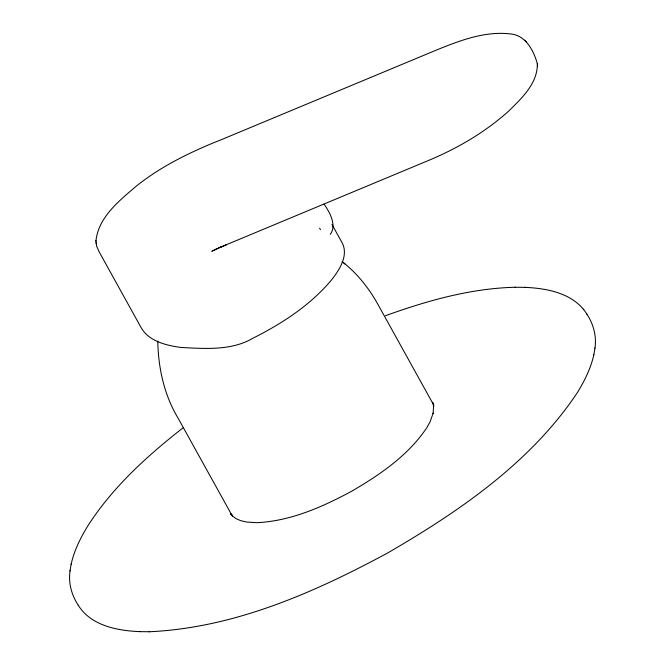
<?xml version="1.0" encoding="UTF-8"?>
<svg xmlns="http://www.w3.org/2000/svg" width="665" height="665" viewBox="0 0 665 665"><rect width="100%" height="100%" fill="white"/><g stroke="black" fill="none" stroke-linecap="round" stroke-linejoin="round"><path stroke-width="1" d="M70.091 570.504C68.187 582.773 71.562 595.308 78.445 605.541M95.935 241.154C98.221 217.33 119.151 200.83 136.109 186.267C161.986 165.527 192.127 151.204 222.8 139.076L436.157 50.174C459.498 40.69 484.577 30.947 510.246 33.898C525.616 35.054 533.629 50.507 537.32 63.657C537.819 83.358 521.584 98.395 508.617 111.138C484.253 133.033 455.434 149.567 425.159 161.861L226.349 244.737M594.942 348.294C596.788 336.141 593.421 323.747 586.547 313.672M71.138 564.327C74.064 550.878 80.249 538.384 87.348 526.68L87.564 526.331C112.277 487.503 146.89 456.157 182.867 427.977M149.193 631.75L149.442 631.75C234.213 627.868 314.071 592.665 387.737 552.923C459.424 511.319 530.919 462.375 577.544 392.358L577.669 392.142C584.751 380.48 590.894 368.044 593.862 354.653M70.008 570.961L71.213 563.87M95.901 240.547L96.6 246.1L99.168 251.877L140.897 327.222C148.727 341.511 166.508 345.476 181.354 347.496C205.227 348.684 231.611 350.821 253.057 338.153C282.068 323.564 310.106 305.368 331.195 280.339C339.499 269.899 349.591 254.545 341.336 241.378L331.985 224.504M593.82 354.927L594.992 348.011M330.322 234.413C336.939 225.152 329.815 212.384 324.138 204.255M221.503 246.499L212.584 250.913M211.628 251.362L216.083 249.25M215.427 249.558L226.474 244.687L220.93 247.064M385.384 315.75C427.071 300.713 470.521 288.377 515.101 287.255L515.508 287.255M524.444 287.355L524.868 287.355C547.42 288.294 574.111 293.39 586.904 314.179M78.229 605.233C90.989 625.798 117.497 630.686 139.833 631.642L140.082 631.65M515.101 287.255L524.868 287.355M139.833 631.642L149.442 631.75M342.093 261.603C357.462 273.473 369.607 288.984 378.809 305.991L432.765 403.331M343.689 262.908L345.334 264.246M232.467 516.032L236.291 518.775L240.722 520.67L246.582 522.025L256.665 522.69C290.397 521.152 322.168 507.137 351.486 491.327C380.014 474.768 408.46 455.292 427.013 427.429L430.172 421.593L433.189 413.04L433.106 413.497L433.588 406.016L433.663 406.548L432.574 402.242L433.904 405.185M524.81 40.174L525.267 40.665M526.223 41.696L526.688 42.186M231.736 515.259L230.497 513.488L231.919 515.666M583.405 309.159L583.762 309.674M319.541 228.178L320.472 229.658M232.077 515.558L178.12 418.219C164.114 395.002 158.27 367.92 157.763 341.037M537.32 63.657L537.345 64.264M537.428 65.868L537.461 66.467M96.018 242.758L96.043 243.365M232.393 515.932A114.97 41.014 -29 0 1 231.902 514.56"/></g></svg>
